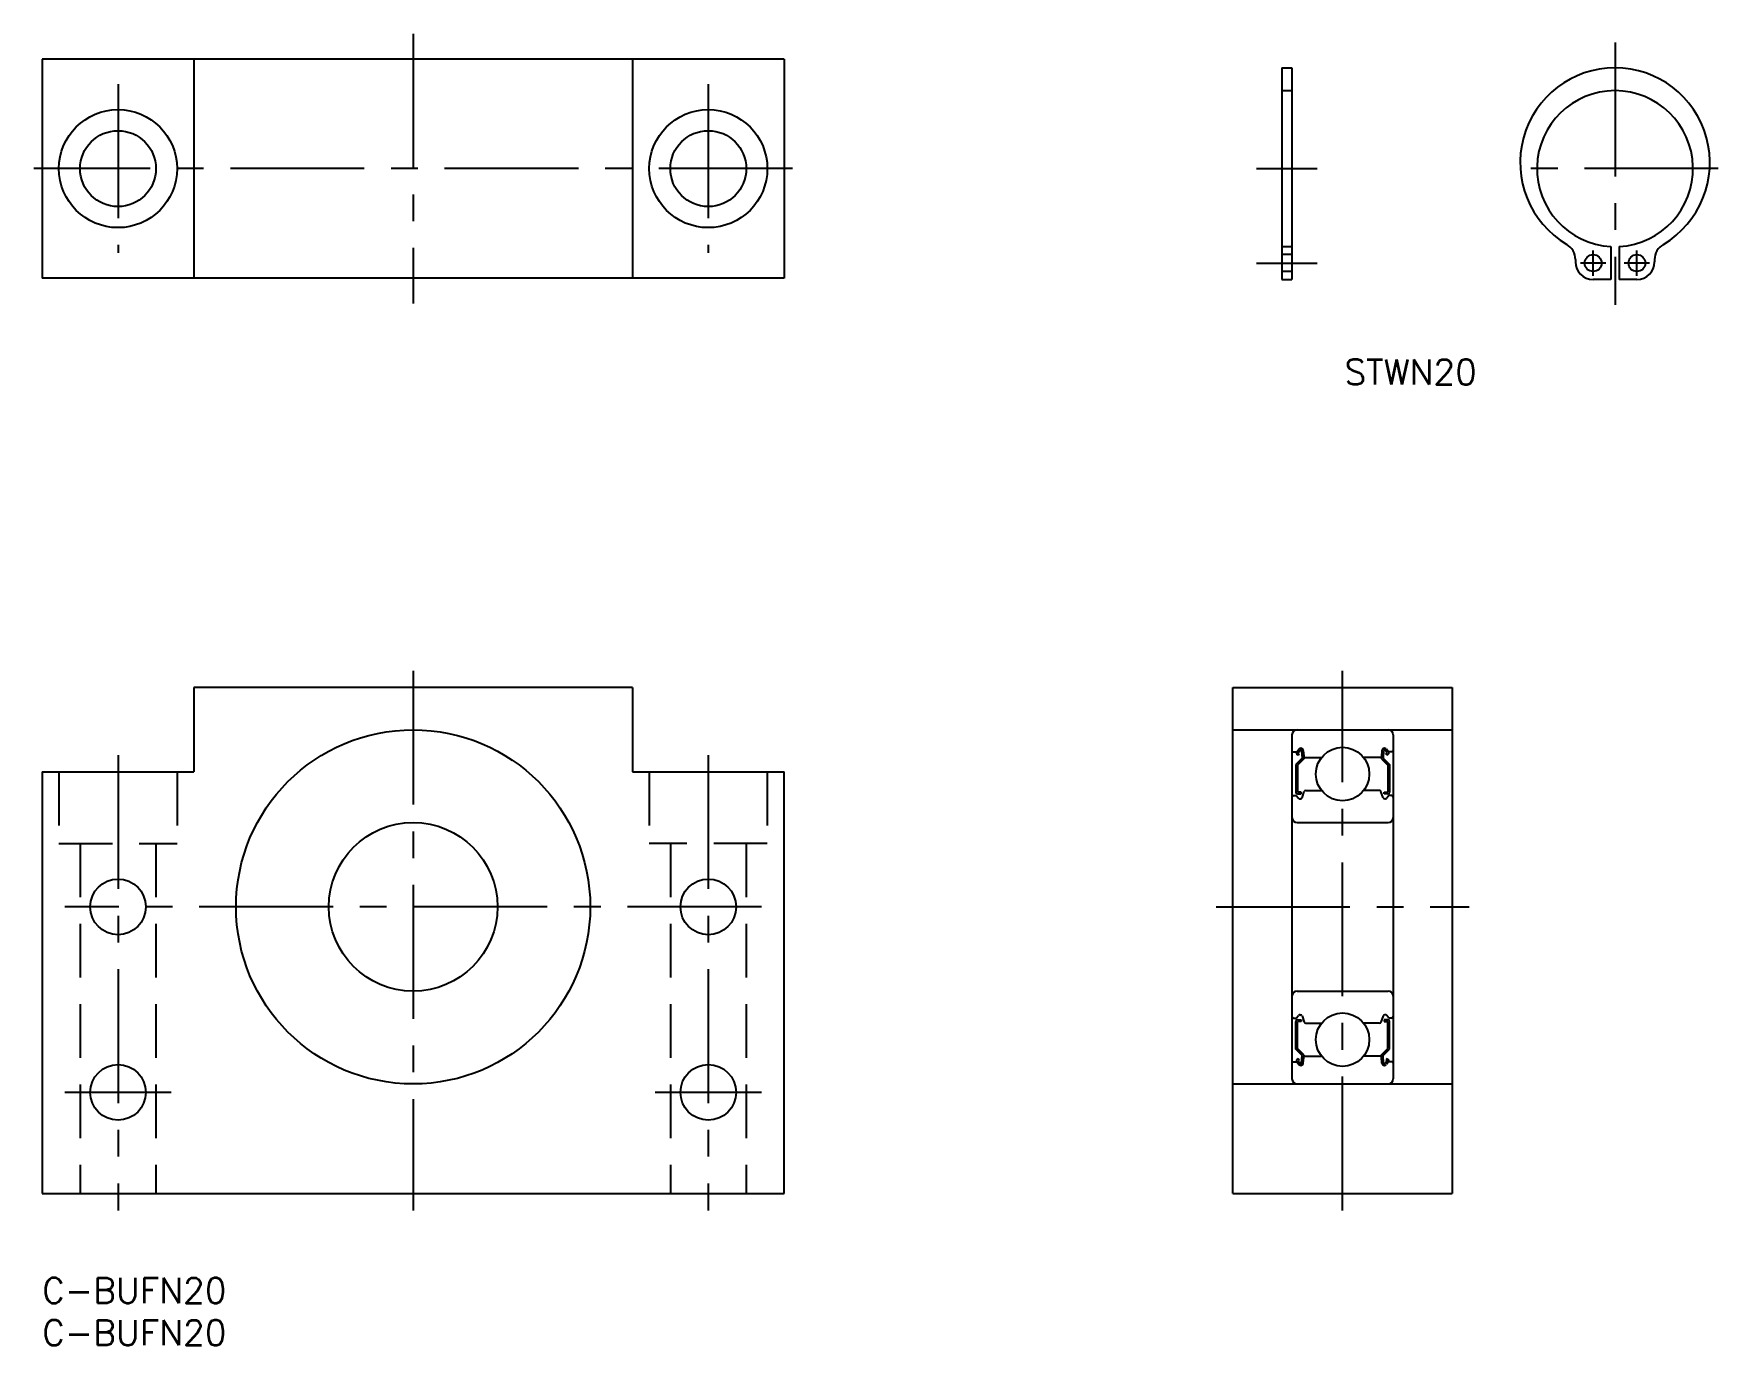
# Model space of a CAD drawing. Extents: x -1 to 199, y -8 to 148.
import ezdxf

# ---------------------------------------------------------------- set-up
doc = ezdxf.new("R2010")
doc.units = 0
doc.header["$LTSCALE"] = 0.5
doc.linetypes.add('CENTER', pattern=[50.8, 31.75, -6.35, 6.35, -6.35])
doc.linetypes.add('DASHED', pattern=[19.05, 12.7, -6.35])
for name, color, linetype in [('MSM_CENTER', 1, 'CENTER'), ('MSM_CONTINUOUS', 7, 'CONTINUOUS'), ('MSM_DASHED', 4, 'DASHED'), ('MSM_PART_NUMBER', 7, 'CONTINUOUS')]:
    doc.layers.add(name, color=color, linetype=linetype)
doc.styles.get("Standard").update_dxf_attribs({"font": 'txt.shx', "height": 3, "bigfont": 'bigfont.shx'})

# ---------------------------------------------------------------- blocks, each defined once
blk = doc.blocks.new('*U2')
at = {"layer": 'MSM_PART_NUMBER'}
blk.add_text('C-BUFN20', height=3, dxfattribs=at).set_placement((0, -3))
blk = doc.blocks.new('*U3')
at = {"layer": 'MSM_PART_NUMBER'}
blk.add_text('C-BUFN20', height=3, dxfattribs=at).set_placement((0, -8))
blk = doc.blocks.new('*U5')
at = {"layer": 'MSM_PART_NUMBER'}
blk.add_text('STWN20', height=3, dxfattribs=at).set_placement((154.45, 105.93))

msp = doc.modelspace()

# ---------------------------------------------------------------- linework, layer by layer
at = {"layer": 'MSM_CENTER'}
for p, q in [((44, 147.55), (44, 115.55)), ((186.53, 146.5), (186.53, 115.4)), ((9, 141.55), (9, 121.55)), ((79, 141.55), (79, 121.55)), ((89, 131.55), (-1, 131.55)), ((144.02, 131.55), (151.22, 131.55)), ((198.78, 131.55), (174.28, 131.55)), ((144.02, 120.35), (151.22, 120.35)), ((185.43, 120.35), (182.43, 120.35)), ((183.93, 118.85), (183.93, 121.85)), ((190.63, 120.35), (187.63, 120.35)), ((189.13, 118.85), (189.13, 121.85)), ((44, 72), (44, 8)), ((154.22, 8), (154.22, 72)), ((9, 62), (9, 8)), ((79, 62), (79, 8)), ((85.3, 44), (2.7, 44)), ((139.22, 44), (169.22, 44)), ((15.3, 22), (2.7, 22)), ((85.3, 22), (72.7, 22))]:
    msp.add_line(p, q, dxfattribs=at)
at = {"layer": 'MSM_CONTINUOUS'}
for p, q in [((0, 144.55), (0, 118.55)), ((88, 144.55), (0, 144.55)), ((18, 144.55), (18, 118.55)), ((70, 144.55), (70, 118.55)), ((88, 144.55), (88, 118.55)), ((147.02, 143.5), (147.02, 118.4)), ((147.02, 143.5), (148.22, 143.5)), ((148.22, 143.5), (148.22, 118.4)), ((186.03, 122.32), (186.03, 118.4)), ((187.03, 122.32), (187.03, 118.4)), ((181.83, 120.76), (181.83, 120.5)), ((186.03, 121.34), (186.03, 121.34)), ((186.03, 120.36), (186.03, 120.36)), ((191.23, 120.76), (191.23, 120.5)), ((88, 118.55), (0, 118.55)), ((147.02, 118.4), (148.22, 118.4)), ((186.03, 118.4), (183.93, 118.4)), ((189.13, 118.4), (187.03, 118.4)), ((70, 70), (18, 70)), ((18, 70), (18, 60)), ((70, 70), (70, 60)), ((141.22, 10), (141.22, 70)), ((141.22, 70), (167.22, 70)), ((167.22, 70), (167.22, 10)), ((141.22, 65), (167.22, 65)), ((148.22, 64.4), (148.22, 23.6)), ((160.22, 64.4), (160.22, 23.6)), ((148.32, 62.4), (148.78, 62.4)), ((148.78, 62.4), (149.03, 62.7)), ((148.96, 61.99), (148.81, 62.12)), ((148.94, 62.27), (149.19, 62.57)), ((149.09, 62.14), (148.94, 62.27)), ((148.96, 61.99), (149.09, 62.14)), ((149.36, 62.51), (149.41, 61.63)), ((149.56, 62.53), (149.63, 61.79)), ((149.61, 62.02), (149.61, 61.55)), ((158.89, 62.53), (158.82, 61.79)), ((158.84, 62.02), (158.84, 61.55)), ((159.08, 62.51), (159.04, 61.63)), ((159.51, 62.27), (159.26, 62.57)), ((159.36, 62.14), (159.51, 62.27)), ((159.49, 61.99), (159.36, 62.14)), ((159.66, 62.4), (159.41, 62.7)), ((159.49, 61.99), (159.64, 62.12)), ((160.12, 62.4), (159.66, 62.4)), ((0, 60), (18, 60)), ((0, 60), (0, 10)), ((70, 60), (88, 60)), ((88, 10), (88, 60)), ((149.41, 61.63), (148.66, 60.88)), ((148.66, 60.88), (148.66, 57.6)), ((149.61, 61.55), (148.86, 60.8)), ((148.86, 60.8), (148.86, 57.6)), ((149.73, 61.7), (151.72, 61.7)), ((158.72, 61.7), (156.73, 61.7)), ((158.84, 61.55), (159.59, 60.8)), ((159.04, 61.63), (159.79, 60.88)), ((159.59, 60.8), (159.59, 57.6)), ((159.79, 60.88), (159.79, 57.6)), ((148.42, 57.2), (148.72, 57.2)), ((148.72, 57.2), (149, 56.87)), ((149.31, 57.6), (148.86, 57.6)), ((148.86, 57.4), (149.31, 57.4)), ((149.15, 56.8), (149.22, 56.8)), ((149.31, 57.4), (149.31, 57.6)), ((149.41, 56.93), (149.67, 57.67)), ((149.86, 57.8), (151.72, 57.8)), ((158.59, 57.8), (156.73, 57.8)), ((159.04, 56.93), (158.77, 57.67)), ((159.14, 57.6), (159.59, 57.6)), ((159.14, 57.4), (159.14, 57.6)), ((159.59, 57.4), (159.14, 57.4)), ((159.3, 56.8), (159.23, 56.8)), ((159.72, 57.2), (159.45, 56.87)), ((160.02, 57.2), (159.72, 57.2)), ((148.82, 54), (159.62, 54)), ((148.82, 34), (159.62, 34)), ((148.42, 30.8), (148.72, 30.8)), ((148.66, 27.12), (148.66, 30.4)), ((148.72, 30.8), (149, 31.13)), ((148.86, 30.6), (149.31, 30.6)), ((148.86, 27.2), (148.86, 30.4)), ((149.31, 30.4), (148.86, 30.4)), ((149.15, 31.2), (149.22, 31.2)), ((149.31, 30.6), (149.31, 30.4)), ((149.41, 31.07), (149.67, 30.33)), ((149.86, 30.2), (151.72, 30.2)), ((158.59, 30.2), (156.73, 30.2)), ((159.04, 31.07), (158.77, 30.33)), ((159.14, 30.6), (159.14, 30.4)), ((159.59, 30.6), (159.14, 30.6)), ((159.14, 30.4), (159.59, 30.4)), ((159.3, 31.2), (159.23, 31.2)), ((159.72, 30.8), (159.45, 31.13)), ((159.59, 27.2), (159.59, 30.4)), ((160.02, 30.8), (159.72, 30.8)), ((159.79, 27.12), (159.79, 30.4)), ((149.41, 26.37), (148.66, 27.12)), ((148.96, 26.01), (148.81, 25.88)), ((149.61, 26.45), (148.86, 27.2)), ((148.96, 26.01), (149.09, 25.86)), ((149.36, 25.49), (149.41, 26.37)), ((149.56, 25.47), (149.63, 26.21)), ((149.61, 25.98), (149.61, 26.45)), ((149.73, 26.3), (151.72, 26.3)), ((158.72, 26.3), (156.73, 26.3)), ((158.89, 25.47), (158.82, 26.21)), ((158.84, 26.45), (159.59, 27.2)), ((158.84, 25.98), (158.84, 26.45)), ((159.04, 26.37), (159.79, 27.12)), ((159.08, 25.49), (159.04, 26.37)), ((159.49, 26.01), (159.36, 25.86)), ((159.49, 26.01), (159.64, 25.88)), ((148.32, 25.6), (148.78, 25.6)), ((148.78, 25.6), (149.03, 25.3)), ((149.09, 25.86), (148.94, 25.73)), ((148.94, 25.73), (149.19, 25.43)), ((159.51, 25.73), (159.26, 25.43)), ((159.36, 25.86), (159.51, 25.73)), ((159.66, 25.6), (159.41, 25.3)), ((160.12, 25.6), (159.66, 25.6)), ((141.22, 23), (167.22, 23)), ((151.72, 23), (151.72, 23)), ((154.22, 23), (154.22, 23)), ((0, 10), (88, 10)), ((141.22, 10), (167.22, 10))]:
    msp.add_line(p, q, dxfattribs=at)
for centre, radius in [((9, 131.55), 7), ((79, 131.55), 7), ((9, 131.55), 4.5), ((79, 131.55), 4.5), ((183.93, 120.35), 1), ((189.13, 120.35), 1), ((44, 44), 21), ((154.22, 59.75), 3.17), ((44, 44), 10), ((9, 44), 3.3), ((79, 44), 3.3), ((154.22, 28.25), 3.17), ((9, 22), 3.3), ((79, 22), 3.3)]:
    msp.add_circle(centre, radius, dxfattribs=at)
for centre, radius, start, end in [((186.53, 132.25), 11.25, 300.6214, 239.3786), ((186.53, 131.55), 9.25, 273.0986, 266.9014), ((179.73, 120.76), 2.1, 360, 59.3786), ((193.33, 120.76), 2.1, 120.6214, 180), ((183.93, 120.5), 2.1, 180, 270), ((189.13, 120.5), 2.1, 270, 0), ((148.82, 64.4), 0.6, 90, 180), ((159.62, 64.4), 0.6, 0, 90), ((148.32, 62.5), 0.1, 180, 270), ((148.94, 62.27), 0.2, 140.002, 230.0826), ((149.26, 62.5), 0.3, 4.9967, 140.002), ((149.26, 62.5), 0.1, 2.8198, 140.0002), ((159.18, 62.5), 0.3, 39.998, 175.0033), ((159.18, 62.5), 0.1, 39.9998, 177.1802), ((159.51, 62.27), 0.2, 309.9174, 39.998), ((160.12, 62.5), 0.1, 270, 0), ((149.73, 61.8), 0.1, 184.9967, 270), ((158.72, 61.8), 0.1, 270, 355.0033), ((148.42, 57), 0.2, 90, 180), ((148.86, 57.6), 0.2, 180, 270), ((149.15, 57), 0.2, 219.9945, 270), ((149.22, 57), 0.2, 270, 339.9914), ((149.86, 57.6), 0.2, 90, 159.9914), ((158.59, 57.6), 0.2, 20.0086, 90), ((159.23, 57), 0.2, 200.0086, 270), ((159.3, 57), 0.2, 270, 320.0055), ((159.59, 57.6), 0.2, 270, 0), ((160.02, 57), 0.2, 0, 90), ((148.82, 54.6), 0.6, 180, 270), ((159.62, 54.6), 0.6, 270, 0), ((148.82, 33.4), 0.6, 90, 180), ((159.62, 33.4), 0.6, 0, 90), ((148.42, 31), 0.2, 180, 270), ((148.86, 30.4), 0.2, 90, 180), ((149.15, 31), 0.2, 90, 140.0055), ((149.22, 31), 0.2, 20.0086, 90), ((149.86, 30.4), 0.2, 200.0086, 270), ((158.59, 30.4), 0.2, 270, 339.9914), ((159.23, 31), 0.2, 90, 159.9914), ((159.3, 31), 0.2, 39.9945, 90), ((159.59, 30.4), 0.2, 0, 90), ((160.02, 31), 0.2, 270, 0), ((149.73, 26.2), 0.1, 90, 175.0033), ((158.72, 26.2), 0.1, 4.9967, 90), ((148.32, 25.5), 0.1, 90, 180), ((148.94, 25.73), 0.2, 129.9174, 219.998), ((149.26, 25.5), 0.3, 219.998, 355.0033), ((149.26, 25.5), 0.1, 219.9998, 357.1802), ((159.18, 25.5), 0.3, 184.9967, 320.002), ((159.18, 25.5), 0.1, 182.8198, 320.0002), ((159.51, 25.73), 0.2, 320.002, 50.0826), ((160.12, 25.5), 0.1, 0, 90), ((148.82, 23.6), 0.6, 180, 270), ((159.62, 23.6), 0.6, 270, 0)]:
    msp.add_arc(centre, radius, start, end, dxfattribs=at)
at = {"layer": 'MSM_DASHED'}
for p, q in [((147.02, 140.8), (148.22, 140.8)), ((147.02, 122.3), (148.22, 122.3)), ((148.22, 121.35), (147.02, 121.35)), ((148.22, 119.35), (147.02, 119.35)), ((2, 60), (2, 51.5)), ((16, 60), (16, 51.5)), ((72, 60), (72, 51.5)), ((86, 60), (86, 51.5)), ((2, 51.5), (16, 51.5)), ((4.5, 51.5), (4.5, 10)), ((13.5, 51.5), (13.5, 10)), ((86, 51.5), (72, 51.5)), ((74.5, 51.5), (74.5, 10)), ((83.5, 51.5), (83.5, 10))]:
    msp.add_line(p, q, dxfattribs=at)

# ---------------------------------------------------------------- block references
at = {"layer": 'MSM_CONTINUOUS'}
for name in ['*U5', '*U2', '*U3']:
    msp.add_blockref(name, (0, 0), dxfattribs=at)

doc.saveas('drawing.dxf')
